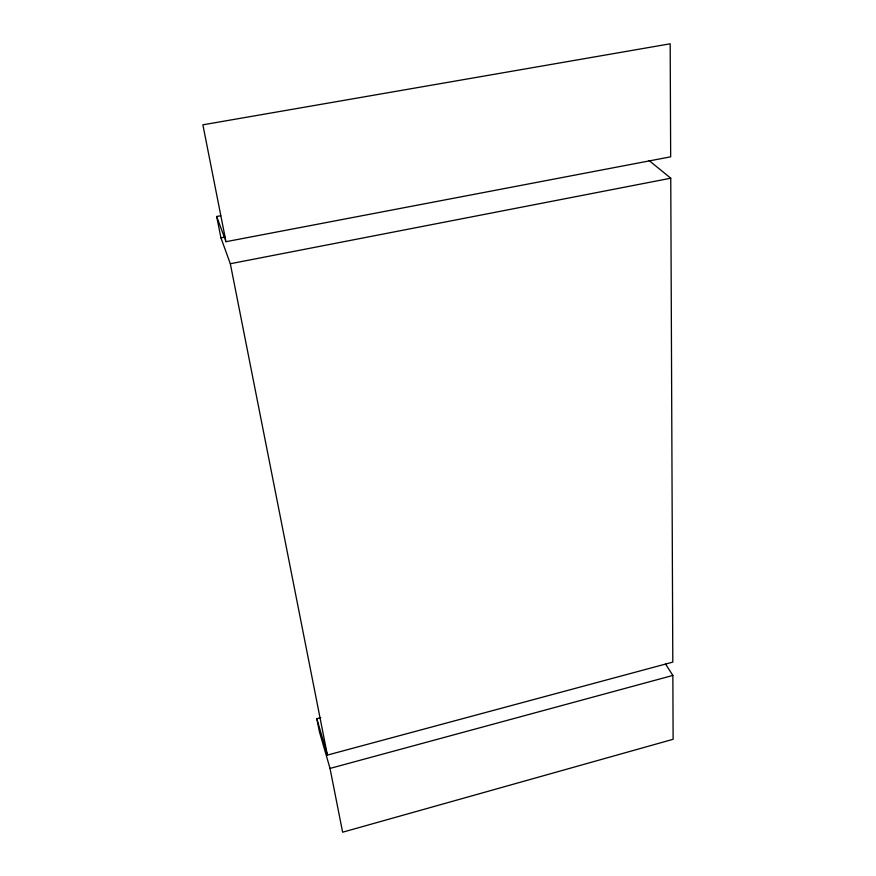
<?xml version="1.0" encoding="UTF-8"?>
<svg xmlns="http://www.w3.org/2000/svg" width="876" height="876" viewBox="0 0 876 876"><rect width="100%" height="100%" fill="white"/><g stroke="black" fill="none" stroke-linecap="round" stroke-linejoin="round"><path stroke-width="1.31" d="M330.022 768.416L672.856 675.44L673.118 739.289L342.625 832.2L330.022 768.416L319.444 731.832L316.816 718.67L320.78 717.63M316.816 718.67L327.394 755.09L672.801 662.114L670.753 178.211L649.127 160.571M220.708 215.737L216.679 216.492L220.938 237.856L230.322 263.731L670.753 178.211M220.938 237.856L224.968 237.089M225.975 241.699L670.666 156.826L670.184 43.8L202.882 124.819L225.975 241.699L216.679 216.492M665.508 664.019L672.856 675.44M230.322 263.731L327.394 755.09"/></g></svg>
